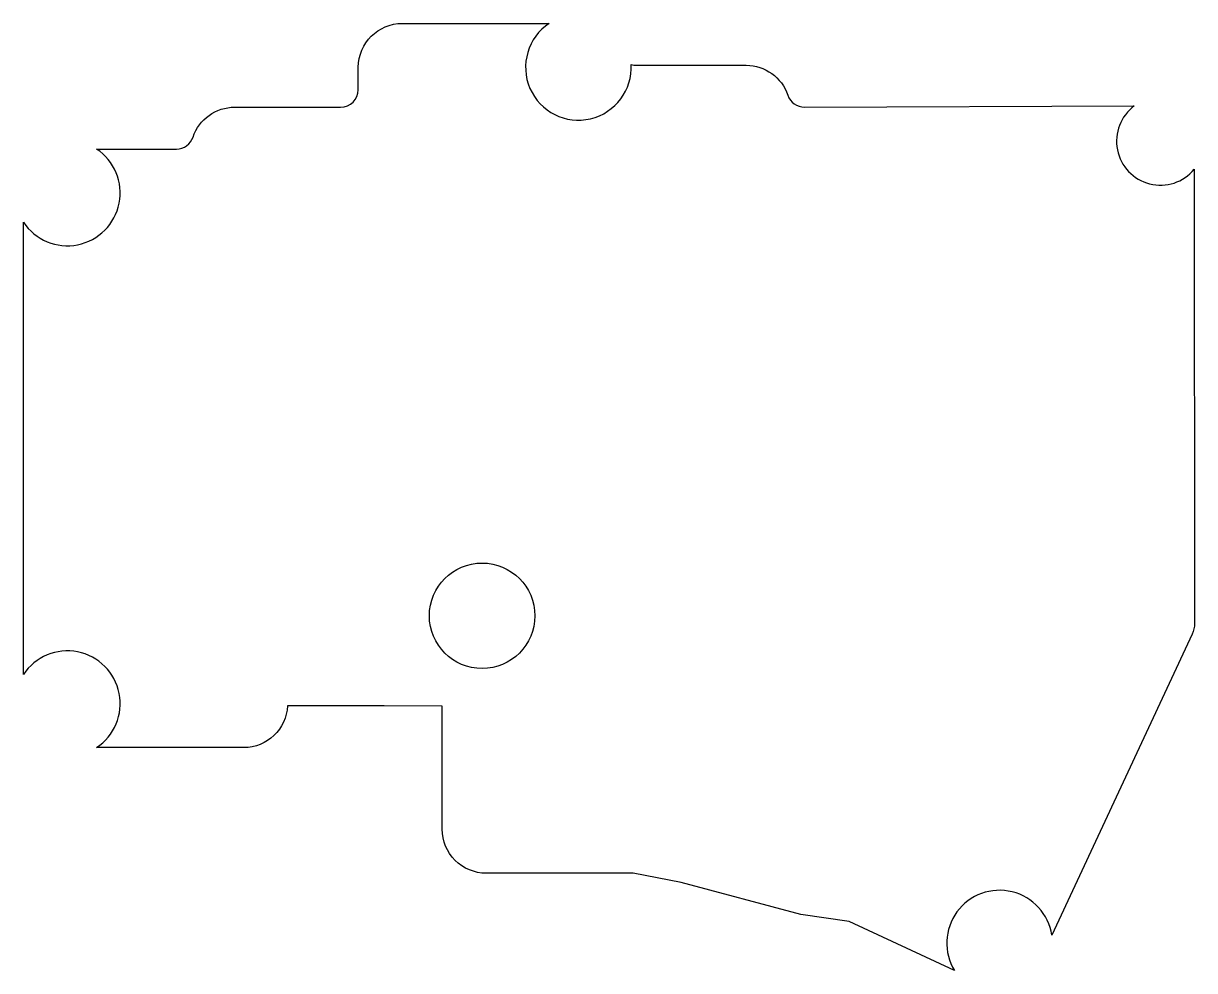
# Model space of a CAD drawing. Header units: millimetres. Extents: x 12 to 145, y -132 to -24.
import ezdxf

# ---------------------------------------------------------------- set-up
doc = ezdxf.new("R2010")
doc.units = ezdxf.units.MM
doc.layers.get('0').update_dxf_attribs({"linetype": 'CONTINUOUS'})

msp = doc.modelspace()

# ---------------------------------------------------------------- linework, layer by layer
msp.add_lwpolyline([(99.11, -32.41, 0.322774), (101.01, -33.77), (138.51, -33.63, 1.12676), (145.34, -40.84), (145.37, -92.47, -0.109647), (145.09, -93.74), (129.13, -127.97, 1.222711), (118.07, -132), (106.08, -126.4), (100.59, -125.63), (86.99, -121.99), (81.5, -120.92), (64.8, -120.92, -0.414214), (59.8, -115.92), (59.8, -101.9), (53.21, -101.87), (42.21, -101.87, -0.400363), (37.22, -106.63), (20.49, -106.63, 1.22269), (12.17, -98.31), (12.17, -46.85, 1.22269), (20.49, -38.53), (29.57, -38.53, 0.32187), (31.46, -37.17, -0.32187), (36.2, -33.77), (48.25, -33.77, 0.412677), (50.25, -31.78), (50.26, -29.22, -0.412677), (55.26, -24.24), (71.97, -24.24, 1.727143), (81.28, -28.9, 0.08199), (81.92, -29.01), (94.37, -29.01, -0.321787)], format="xyb", close=True)
msp.add_circle((64.34, -91.63), 6)

doc.saveas('drawing.dxf')
